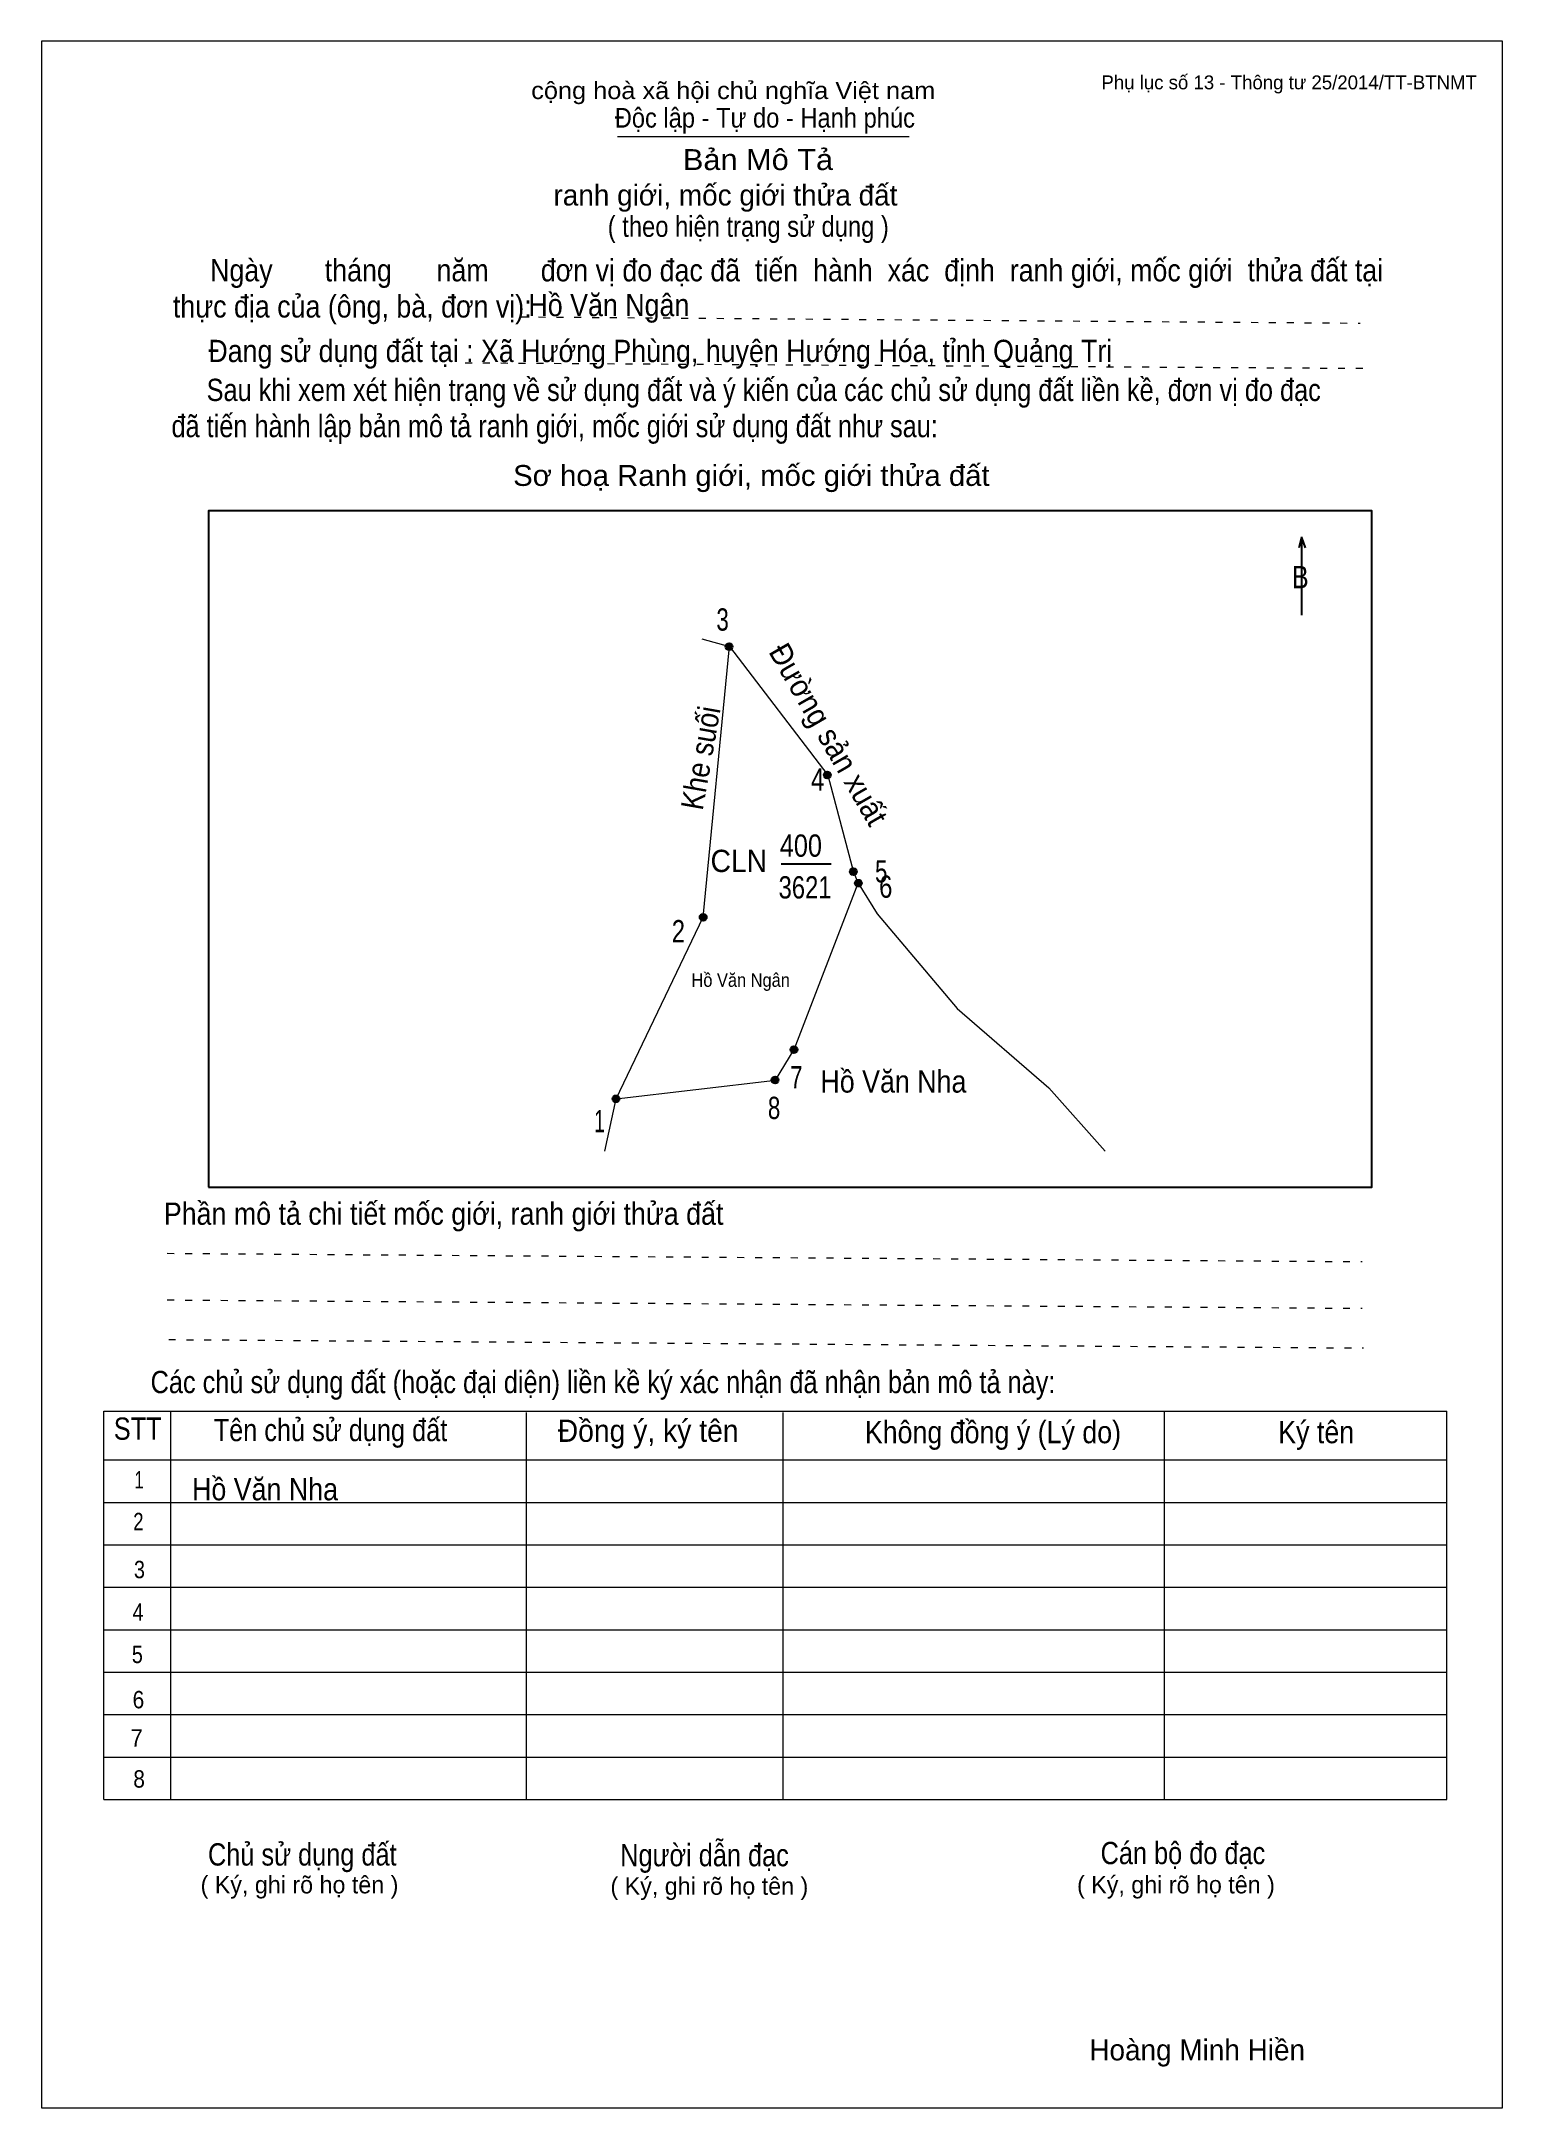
# Model space of a CAD drawing. Header units: centimetres. Extents: x 0 to 21, y 0 to 29.7.
import ezdxf
from ezdxf.enums import TextEntityAlignment as Align

# ---------------------------------------------------------------- set-up
doc = ezdxf.new("R2010")
doc.units = ezdxf.units.CM
doc.header["$LTSCALE"] = 0.13
doc.linetypes.add('DOTTED', pattern=[1.5, 0.3, -1.2])
for name, color, linetype, lineweight in [('1', 7, 'Continuous', 13), ('32', 7, 'Continuous', 25), ('33', 7, 'Continuous', 25), ('61', 7, 'Continuous', 13), ('62', 7, 'Continuous', 13)]:
    doc.layers.add(name, color=color, linetype=linetype, lineweight=lineweight)
for name, color, linetype in [('34', 7, 'Continuous'), ('45', 7, 'Continuous'), ('63', 7, 'Continuous')]:
    doc.layers.add(name, color=color, linetype=linetype)

msp = doc.modelspace()

# ---------------------------------------------------------------- hatches: boundary and pattern name
at = {"layer": '32'}
for points in [[(9.9336, 21.0003, 1), (9.8336, 21.0003, 1)], [(11.3448, 19.1552, 1), (11.2448, 19.1552, 1)], [(11.7189, 17.7647, 1), (11.6189, 17.7647, 1)], [(11.7901, 17.5999, 1), (11.6901, 17.5999, 1)], [(9.5606, 17.1105, 1), (9.4606, 17.1105, 1)], [(10.8657, 15.2072, 1), (10.7657, 15.2072, 1)], [(10.5938, 14.7722, 1), (10.4938, 14.7722, 1)], [(8.3099, 14.5003, 1), (8.2099, 14.5003, 1)]]:
    msp.add_hatch(color=256, dxfattribs=at).paths.add_polyline_path(points)

# ---------------------------------------------------------------- linework, layer by layer
at = {"layer": '1'}
msp.add_lwpolyline([(21, 0), (21, 29.7), (0, 29.7), (0, 0)], close=True, dxfattribs=at)
at = {"layer": '32'}
for centre in [(9.8836, 21.0003), (11.2948, 19.1552), (11.6689, 17.7647), (11.7401, 17.5999), (9.5106, 17.1105), (10.8157, 15.2072), (10.5438, 14.7722), (8.2599, 14.5003)]:
    msp.add_circle(centre, 0.05, dxfattribs=at)
at = {"layer": '33'}
msp.add_line((10.63, 17.88), (11.35, 17.88), dxfattribs=at)
at = {"layer": '61'}
for p, q in [((9.49, 21.11), (9.89, 21)), ((8.1, 13.75), (8.26, 14.5))]:
    msp.add_line(p, q, dxfattribs=at)
for points in [[(8.26, 14.5), (9.51, 17.11), (9.89, 21)], [(9.89, 21), (11.3, 19.15), (11.67, 17.76), (11.74, 17.6)], [(8.26, 14.5), (10.55, 14.77), (10.82, 15.21), (11.74, 17.6)], [(11.74, 17.6), (12.01, 17.16), (13.16, 15.8), (14.48, 14.66), (15.29, 13.75)]]:
    msp.add_lwpolyline(points, dxfattribs=at)
at = {"layer": '62'}
for p, q in [((8.28, 28.33), (12.47, 28.33)), ((0.9, 10.01), (20.2, 10.01)), ((0.9, 4.43), (0.9, 10.01)), ((1.86, 4.43), (1.86, 10.01)), ((6.97, 4.43), (6.97, 9.99)), ((10.66, 4.43), (10.66, 9.99)), ((16.14, 4.43), (16.14, 10.01)), ((20.2, 4.43), (20.2, 10.01)), ((0.9, 9.31), (20.2, 9.31)), ((0.9, 8.7), (20.2, 8.7)), ((0.9, 8.09), (20.2, 8.09)), ((0.9, 7.48), (20.2, 7.48)), ((0.9, 6.87), (20.2, 6.87)), ((0.9, 6.26), (20.2, 6.26)), ((0.9, 5.65), (20.2, 5.65)), ((0.9, 5.04), (20.2, 5.04)), ((0.9, 4.43), (20.2, 4.43))]:
    msp.add_line(p, q, dxfattribs=at)
at = {"layer": '62', "linetype": 'DOTTED'}
for p, q in [((6.89, 25.74), (18.95, 25.65)), ((6.09, 25.08), (19.04, 25)), ((1.81, 12.28), (18.98, 12.16)), ((1.81, 11.61), (18.98, 11.49)), ((1.83, 11.04), (19, 10.92))]:
    msp.add_line(p, q, dxfattribs=at)
at = {"layer": '62', "lineweight": 25}
for p, q in [((18.11, 22.58), (18.11, 21.45)), ((18.11, 22.57), (18.07, 22.42)), ((18.11, 22.57), (18.16, 22.42))]:
    msp.add_line(p, q, dxfattribs=at)
msp.add_lwpolyline([(2.4, 13.23), (19.12, 13.23), (19.12, 22.95), (2.4, 22.95)], close=True, dxfattribs=at)

# ---------------------------------------------------------------- texts
at = {"layer": '32'}
for s, width, p in [('3', 0.75, (9.79, 21.23)), ('4', 0.8, (11.155, 18.93)), ('5', 0.75, (12.07, 17.61)), ('6', 0.8, (12.135, 17.39)), ('2', 0.8, (9.155, 16.75)), ('7', 0.75, (10.85, 14.65)), ('1', 0.65, (8.02, 14.02)), ('8', 0.75, (10.53, 14.21))]:
    msp.add_text(s, height=0.32, dxfattribs=dict(at, width=width)).set_placement(p, align=Align.CENTER)
at = {"layer": '33'}
for s, height, rotation, width, p in [('Đường sản xuất', 0.3193, 300, 0.95, (11.1745, 19.6598)), ('Khe suối', 0.3196, 80, 0.9, (9.6326, 19.3723))]:
    msp.add_text(s, height=height, rotation=rotation, dxfattribs=dict(at, width=width)).set_placement(p, align=Align.CENTER)
for s, width, p in [('400', 0.85, (10.915, 17.98)), ('3621', 0.8, (10.975, 17.38)), ('Hồ Văn Nha', 0.9, (12.245, 14.59)), ('Hồ Văn Nha', 0.9, (3.215, 8.73))]:
    msp.add_text(s, height=0.32, dxfattribs=dict(at, width=width)).set_placement(p, align=Align.CENTER)
at = {"layer": '33', "width": 0.95}
msp.add_text('CLN', height=0.32, dxfattribs=at).set_placement((10.43, 17.76), align=Align.RIGHT)
at = {"layer": '34', "width": 0.9}
msp.add_text('Hồ Văn Ngân', height=0.32, dxfattribs=at).set_placement((7, 25.75))
at = {"layer": '45', "width": 0.9}
msp.add_text('Hồ Văn Ngân', height=0.1957, dxfattribs=at).set_placement((10.05, 16.11), align=Align.CENTER)
at = {"layer": '62'}
for s, height, width, p in [('cộng hoà xã hội chủ nghĩa Việt nam', 0.2474, 1.1, (7.04, 28.87)), ('Độc lập - Tự do - Hạnh phúc', 0.2828, 0.9, (8.24, 28.46)), ('Bản Mô Tả', 0.3, 1.1, (9.22, 27.85)), ('( theo hiện trạng sử dụng )', 0.3, 0.85, (8.14, 26.89)), ('     Ngày       tháng      năm       đơn vị đo đạc đã  tiến  hành  xác  định  ranh giới, mốc giới  thửa đất tại ', 0.32, 0.9, (1.89, 26.25)), ('thực địa của (ông, bà, đơn vị): ', 0.32, 0.9, (1.89, 25.73)), ('Đang sử dụng đất tại : Xã Hướng Phùng, huyện Hướng Hóa, tỉnh Quảng Trị', 0.32, 0.9, (2.4, 25.09)), ('     Sau khi xem xét hiện trạng về sử dụng đất và ý kiến của các chủ sử dụng đất liền kề, đơn vị đo đạc ', 0.32, 0.85, (1.87, 24.53)), ('đã tiến hành lập bản mô tả ranh giới, mốc giới sử dụng đất như sau:', 0.32, 0.85, (1.87, 24.01)), ('Sơ hoạ Ranh giới, mốc giới thửa đất', 0.3, 1.05, (6.78, 23.31)), ('B', 0.32, 0.85, (17.97, 21.84)), ('Phần mô tả chi tiết mốc giới, ranh giới thửa đất ', 0.32, 0.9, (1.76, 12.69)), ('Các chủ sử dụng đất (hoặc đại diện) liền kề ký xác nhận đã nhận bản mô tả này:', 0.32, 0.85, (1.57, 10.27))]:
    msp.add_text(s, height=height, dxfattribs=dict(at, width=width)).set_placement(p)
msp.add_text('ranh giới, mốc giới thửa đất', height=0.3, dxfattribs=at).set_placement((7.36, 27.34))
for s, height, width, p in [('STT', 0.32, 0.85, (1.385, 9.6)), ('Tên chủ sử dụng đất', 0.32, 0.85, (4.155, 9.58)), ('Đồng ý, ký tên', 0.32, 0.95, (8.72, 9.57)), ('Không đồng ý (Lý do)', 0.32, 0.9, (13.675, 9.55)), ('Ký tên', 0.32, 0.9, (18.32, 9.55)), ('1', 0.25, 0.7, (1.405, 8.9)), ('2', 0.25, 0.8, (1.395, 8.3)), ('3', 0.25, 0.85, (1.41, 7.61)), ('4', 0.25, 0.85, (1.39, 7)), ('5', 0.25, 0.85, (1.38, 6.39)), ('6', 0.25, 0.9, (1.395, 5.74)), ('7', 0.25, 0.95, (1.37, 5.19)), ('8', 0.25, 0.9, (1.405, 4.6)), ('Người dẫn đạc', 0.32, 0.85, (9.53, 3.47)), ('Chủ sử dụng đất', 0.32, 0.85, (3.75, 3.48)), ('Cán bộ đo đạc', 0.32, 0.85, (16.405, 3.5))]:
    msp.add_text(s, height=height, dxfattribs=dict(at, width=width)).set_placement(p, align=Align.CENTER)
for p in [(3.71, 3.08), (9.6, 3.06), (16.305, 3.08)]:
    msp.add_text('( Ký, ghi rõ họ tên )', height=0.25, dxfattribs=at).set_placement(p, align=Align.CENTER)
at = {"layer": '63'}
msp.add_text('Phụ lục số 13 - Thông tư 25/2014/TT-BTNMT', height=0.2, dxfattribs=at).set_placement((20.63, 29.01), align=Align.RIGHT)
msp.add_text('Hoàng Minh Hiền', height=0.3, dxfattribs=at).set_placement((16.61, 0.68), align=Align.CENTER)

doc.saveas('drawing.dxf')
